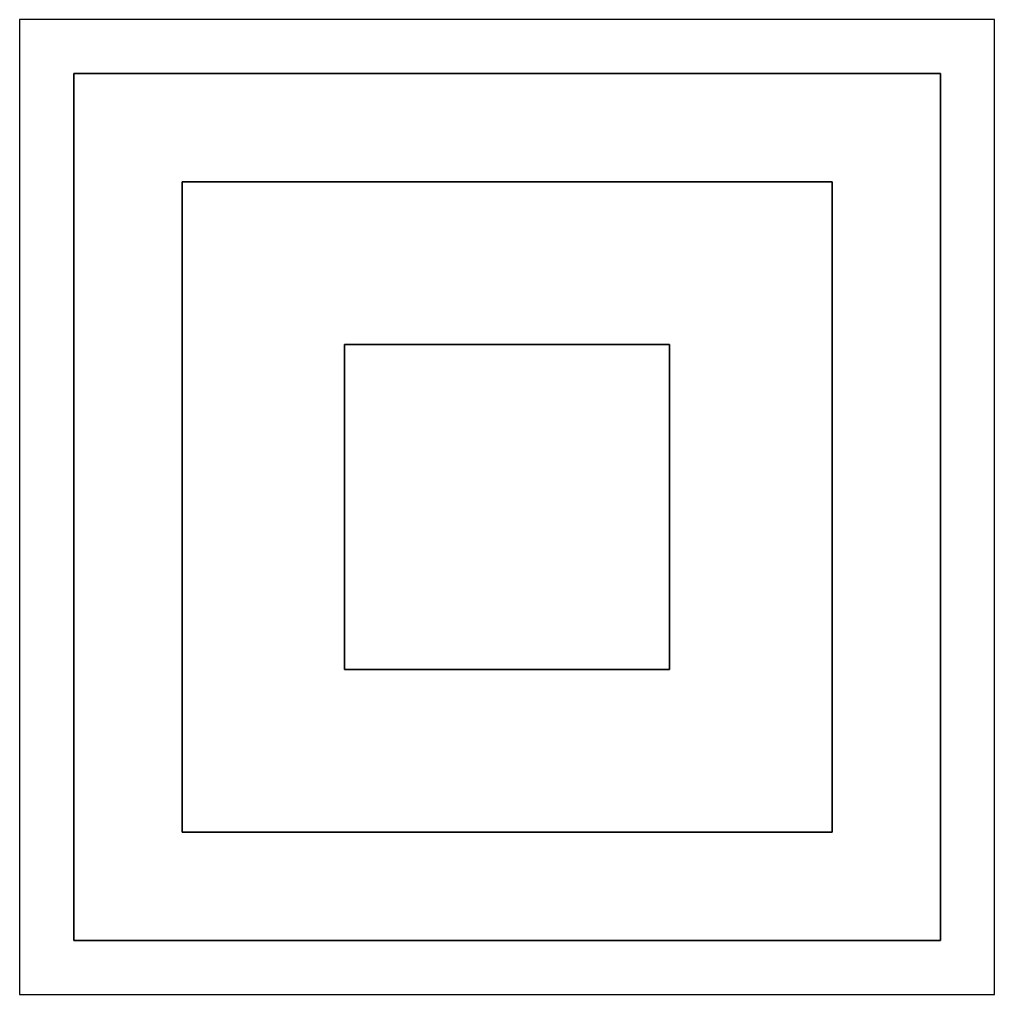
# Model space of a CAD drawing. Header units: metres. Extents: x 0.05 to 0.95, y 0.05 to 0.95.
import ezdxf

# ---------------------------------------------------------------- set-up
doc = ezdxf.new("R2010")
doc.units = ezdxf.units.M
doc.layers.get('0').update_dxf_attribs({"linetype": 'CONTINUOUS'})

msp = doc.modelspace()

# ---------------------------------------------------------------- linework, layer by layer
for points in [[(0.95, 0.95), (0.05, 0.95), (0.05, 0.05), (0.95, 0.05)], [(0.9, 0.9), (0.1, 0.9), (0.1, 0.1), (0.9, 0.1)], [(0.1, 0.9), (0.9, 0.9), (0.9, 0.1), (0.1, 0.1)], [(0.8, 0.8), (0.2, 0.8), (0.2, 0.2), (0.8, 0.2)], [(0.2, 0.8), (0.8, 0.8), (0.8, 0.2), (0.2, 0.2)], [(0.65, 0.65), (0.35, 0.65), (0.35, 0.35), (0.65, 0.35)], [(0.35, 0.65), (0.65, 0.65), (0.65, 0.35), (0.35, 0.35)]]:
    msp.add_lwpolyline(points, close=True)

doc.saveas('drawing.dxf')
